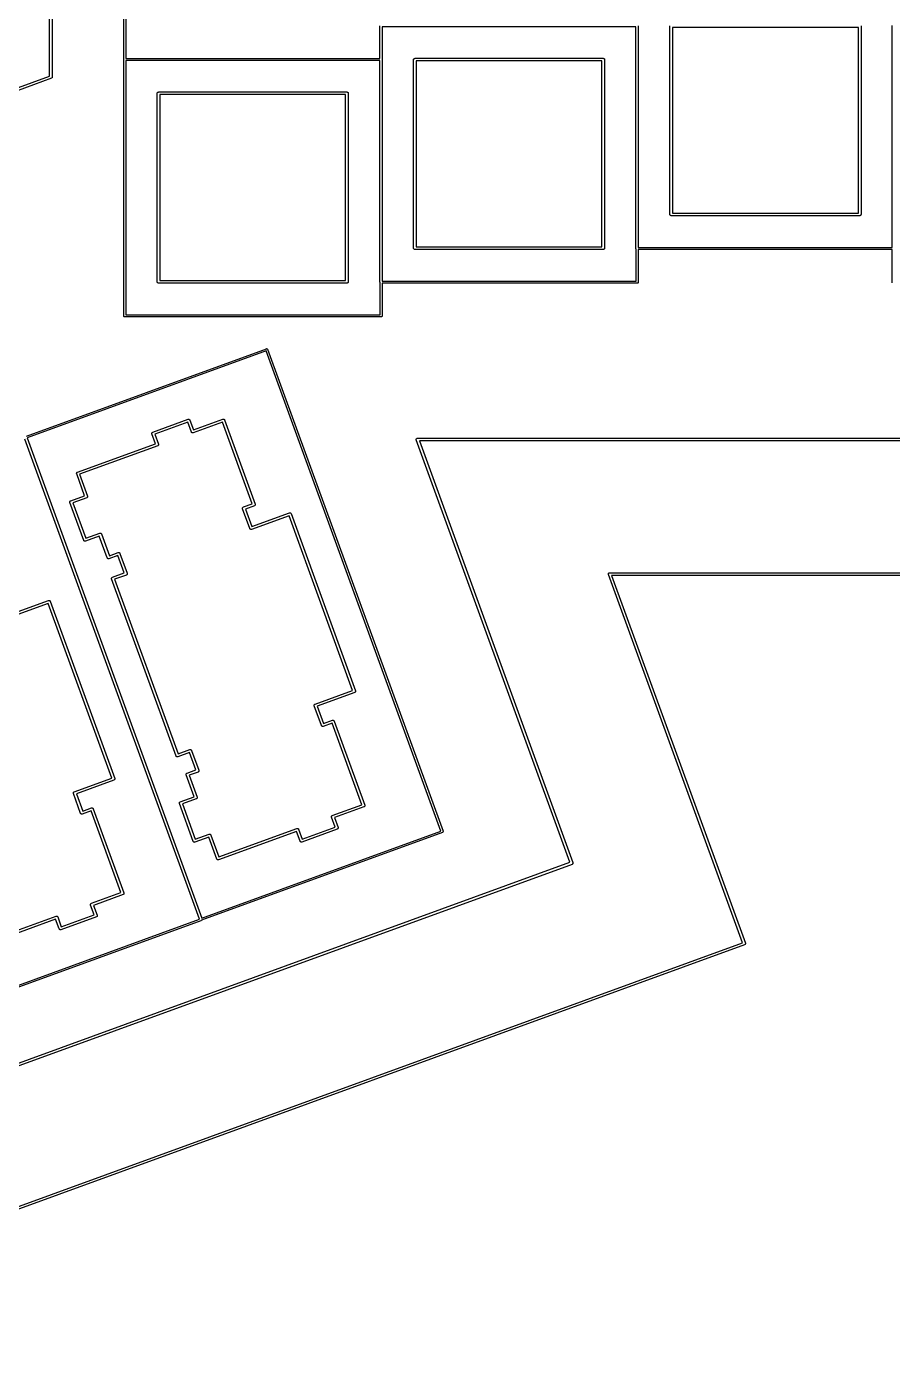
# Model space of a CAD drawing. Extents: x -216 to 296, y -238 to -44.
# Drawn here: x 128.8 to 193.1, y -238.1 to -138.8 of the extents above; entities that cross this region are included whole.
import ezdxf

# ---------------------------------------------------------------- set-up
doc = ezdxf.new("R2010")
doc.units = 0
doc.layers.add('BLACK', color=7, linetype='CONTINUOUS')

msp = doc.modelspace()

# ---------------------------------------------------------------- linework, layer by layer
at = {"layer": 'BLACK', "linetype": 'CONTINUOUS'}
for p, q in [((130.51, -142.454), (130.51, -54.53)), ((130.71, -54.63), (130.71, -142.524)), ((136.02, -141.215), (136.02, -122.165)), ((136.17, -122.24), (136.17, -141.14)), ((155.06, -141.14), (155.06, -138.715)), ((155.22, -138.79), (155.22, -141.215)), ((174.08, -138.79), (155.22, -138.79)), ((174.08, -155.255), (174.08, -138.79)), ((174.26, -138.715), (174.26, -155.18)), ((176.61, -152.73), (176.61, -138.73)), ((176.81, -138.83), (176.81, -152.63)), ((190.61, -138.83), (176.81, -138.83)), ((190.61, -152.63), (190.61, -138.83)), ((190.81, -138.73), (190.81, -152.73)), ((193.12, -155.18), (193.12, -138.705)), ((136.02, -160.265), (136.02, -141.215)), ((136.17, -141.14), (155.06, -141.14)), ((136.17, -141.29), (136.17, -160.19)), ((155.06, -141.29), (136.17, -141.29)), ((155.06, -157.765), (155.06, -141.29)), ((155.22, -141.215), (155.22, -157.69)), ((157.56, -141.23), (157.565, -141.215)), ((157.56, -155.23), (157.56, -141.23)), ((157.565, -141.199), (157.574, -141.186)), ((157.565, -141.215), (157.565, -141.199)), ((157.574, -141.186), (157.579, -141.171)), ((157.579, -141.171), (157.592, -141.162)), ((157.592, -141.162), (157.601, -141.149)), ((157.601, -141.149), (157.616, -141.144)), ((157.616, -141.144), (157.629, -141.135)), ((157.629, -141.135), (157.645, -141.135)), ((157.645, -141.135), (157.66, -141.13)), ((157.66, -141.13), (171.66, -141.13)), ((157.76, -141.33), (157.76, -155.13)), ((171.56, -141.33), (157.76, -141.33)), ((171.56, -155.13), (171.56, -141.33)), ((171.66, -141.13), (171.675, -141.135)), ((171.675, -141.135), (171.691, -141.135)), ((171.691, -141.135), (171.704, -141.144)), ((171.704, -141.144), (171.719, -141.149)), ((171.719, -141.149), (171.728, -141.162)), ((171.728, -141.162), (171.741, -141.171)), ((171.741, -141.171), (171.746, -141.186)), ((171.746, -141.186), (171.755, -141.199)), ((171.755, -141.199), (171.755, -141.215)), ((171.755, -141.215), (171.76, -141.23)), ((171.76, -141.23), (171.76, -155.23)), ((79.1881, -161.134), (130.51, -142.454)), ((130.644, -142.618), (79.3507, -161.287)), ((130.667, -142.6), (130.644, -142.618)), ((130.691, -142.583), (130.667, -142.6)), ((130.693, -142.58), (130.691, -142.581)), ((130.691, -142.581), (130.691, -142.583)), ((130.701, -142.552), (130.693, -142.58)), ((130.71, -142.524), (130.701, -142.552)), ((138.51, -143.73), (138.515, -143.715)), ((138.51, -157.73), (138.51, -143.73)), ((138.515, -143.699), (138.524, -143.686)), ((138.515, -143.715), (138.515, -143.699)), ((138.524, -143.686), (138.529, -143.671)), ((138.529, -143.671), (138.542, -143.662)), ((138.542, -143.662), (138.551, -143.649)), ((138.551, -143.649), (138.566, -143.644)), ((138.566, -143.644), (138.579, -143.635)), ((138.579, -143.635), (138.595, -143.635)), ((138.595, -143.635), (138.61, -143.63)), ((138.61, -143.63), (152.61, -143.63)), ((138.71, -143.83), (138.71, -157.63)), ((152.51, -143.83), (138.71, -143.83)), ((152.51, -157.63), (152.51, -143.83)), ((152.61, -143.63), (152.625, -143.635)), ((152.625, -143.635), (152.641, -143.635)), ((152.641, -143.635), (152.654, -143.644)), ((152.654, -143.644), (152.669, -143.649)), ((152.669, -143.649), (152.678, -143.662)), ((152.678, -143.662), (152.691, -143.671)), ((152.691, -143.671), (152.696, -143.686)), ((152.696, -143.686), (152.705, -143.699)), ((152.705, -143.699), (152.705, -143.715)), ((152.705, -143.715), (152.71, -143.73)), ((152.71, -143.73), (152.71, -157.73)), ((176.615, -152.745), (176.61, -152.73)), ((176.615, -152.761), (176.615, -152.745)), ((176.624, -152.774), (176.615, -152.761)), ((176.629, -152.789), (176.624, -152.774)), ((176.642, -152.798), (176.629, -152.789)), ((176.651, -152.811), (176.642, -152.798)), ((176.666, -152.816), (176.651, -152.811)), ((176.679, -152.825), (176.666, -152.816)), ((176.695, -152.825), (176.679, -152.825)), ((176.71, -152.83), (176.695, -152.825)), ((190.71, -152.83), (176.71, -152.83)), ((176.81, -152.63), (190.61, -152.63)), ((190.725, -152.825), (190.71, -152.83)), ((190.741, -152.825), (190.725, -152.825)), ((190.754, -152.816), (190.741, -152.825)), ((190.769, -152.811), (190.754, -152.816)), ((190.778, -152.798), (190.769, -152.811)), ((190.791, -152.789), (190.778, -152.798)), ((190.796, -152.774), (190.791, -152.789)), ((190.805, -152.761), (190.796, -152.774)), ((190.81, -152.73), (190.805, -152.745)), ((190.805, -152.745), (190.805, -152.761)), ((157.565, -155.245), (157.56, -155.23)), ((157.565, -155.261), (157.565, -155.245)), ((157.574, -155.274), (157.565, -155.261)), ((157.579, -155.289), (157.574, -155.274)), ((157.592, -155.298), (157.579, -155.289)), ((157.601, -155.311), (157.592, -155.298)), ((157.616, -155.316), (157.601, -155.311)), ((157.629, -155.325), (157.616, -155.316)), ((157.645, -155.325), (157.629, -155.325)), ((157.66, -155.33), (157.645, -155.325)), ((171.66, -155.33), (157.66, -155.33)), ((157.76, -155.13), (171.56, -155.13)), ((171.675, -155.325), (171.66, -155.33)), ((171.691, -155.325), (171.675, -155.325)), ((171.704, -155.316), (171.691, -155.325)), ((171.719, -155.311), (171.704, -155.316)), ((171.728, -155.298), (171.719, -155.311)), ((171.741, -155.289), (171.728, -155.298)), ((171.746, -155.274), (171.741, -155.289)), ((171.755, -155.261), (171.746, -155.274)), ((171.76, -155.23), (171.755, -155.245)), ((171.755, -155.245), (171.755, -155.261)), ((174.087, -155.273), (174.08, -155.255)), ((174.09, -155.292), (174.087, -155.273)), ((174.095, -155.297), (174.09, -155.292)), ((174.098, -155.303), (174.095, -155.297)), ((174.11, -155.31), (174.098, -155.303)), ((174.11, -157.69), (174.11, -155.31)), ((174.26, -155.18), (193.12, -155.18)), ((193.12, -155.33), (174.26, -155.33)), ((174.26, -155.33), (174.26, -157.765)), ((193.12, -157.755), (193.12, -155.33)), ((138.515, -157.745), (138.51, -157.73)), ((138.515, -157.761), (138.515, -157.745)), ((138.524, -157.774), (138.515, -157.761)), ((138.529, -157.789), (138.524, -157.774)), ((138.542, -157.798), (138.529, -157.789)), ((138.551, -157.811), (138.542, -157.798)), ((138.566, -157.816), (138.551, -157.811)), ((138.579, -157.825), (138.566, -157.816)), ((138.595, -157.825), (138.579, -157.825)), ((138.61, -157.83), (138.595, -157.825)), ((152.61, -157.83), (138.61, -157.83)), ((138.71, -157.63), (152.51, -157.63)), ((152.625, -157.825), (152.61, -157.83)), ((152.641, -157.825), (152.625, -157.825)), ((152.654, -157.816), (152.641, -157.825)), ((152.669, -157.811), (152.654, -157.816)), ((152.678, -157.798), (152.669, -157.811)), ((152.691, -157.789), (152.678, -157.798)), ((152.696, -157.774), (152.691, -157.789)), ((152.705, -157.761), (152.696, -157.774)), ((152.71, -157.73), (152.705, -157.745)), ((152.705, -157.745), (152.705, -157.761)), ((155.067, -157.783), (155.06, -157.765)), ((155.07, -157.802), (155.067, -157.783)), ((155.07, -160.19), (155.07, -157.802)), ((155.22, -157.69), (174.11, -157.69)), ((174.185, -157.84), (155.22, -157.84)), ((155.22, -157.84), (155.22, -160.265)), ((174.203, -157.833), (174.185, -157.84)), ((174.222, -157.83), (174.203, -157.833)), ((174.227, -157.825), (174.222, -157.83)), ((174.233, -157.822), (174.227, -157.825)), ((174.243, -157.806), (174.233, -157.822)), ((174.255, -157.791), (174.243, -157.806)), ((174.257, -157.781), (174.255, -157.791)), ((174.259, -157.778), (174.257, -157.781)), ((174.26, -157.765), (174.258, -157.775)), ((174.258, -157.775), (174.259, -157.778)), ((193.127, -157.773), (193.12, -157.755)), ((193.13, -157.792), (193.127, -157.773)), ((193.135, -157.797), (193.13, -157.792)), ((136.027, -160.283), (136.02, -160.265)), ((136.03, -160.302), (136.027, -160.283)), ((136.035, -160.307), (136.03, -160.302)), ((136.038, -160.313), (136.035, -160.307)), ((136.054, -160.323), (136.038, -160.313)), ((136.069, -160.335), (136.054, -160.323)), ((136.079, -160.337), (136.069, -160.335)), ((136.082, -160.339), (136.079, -160.337)), ((136.085, -160.338), (136.082, -160.339)), ((136.095, -160.34), (136.085, -160.338)), ((155.145, -160.34), (136.095, -160.34)), ((136.17, -160.19), (155.07, -160.19)), ((155.163, -160.333), (155.145, -160.34)), ((155.183, -160.33), (155.163, -160.333)), ((155.187, -160.325), (155.183, -160.33)), ((155.193, -160.322), (155.187, -160.325)), ((155.203, -160.306), (155.193, -160.322)), ((155.215, -160.291), (155.203, -160.306)), ((155.217, -160.281), (155.215, -160.291)), ((155.219, -160.278), (155.217, -160.281)), ((155.22, -160.265), (155.218, -160.275)), ((155.218, -160.275), (155.219, -160.278)), ((128.787, -169.191), (146.619, -162.701)), ((146.619, -162.701), (146.629, -162.699)), ((146.629, -162.699), (146.632, -162.697)), ((146.632, -162.697), (146.635, -162.698)), ((146.635, -162.698), (146.645, -162.696)), ((146.645, -162.696), (146.663, -162.703)), ((146.663, -162.703), (146.683, -162.706)), ((146.683, -162.706), (146.687, -162.711)), ((146.687, -162.711), (146.693, -162.714)), ((146.693, -162.714), (146.703, -162.731)), ((146.703, -162.731), (146.716, -162.745)), ((146.716, -162.745), (159.747, -198.548)), ((146.6, -162.867), (128.84, -169.331)), ((159.58, -198.529), (146.6, -162.867)), ((138.177, -168.902), (140.808, -167.944)), ((140.783, -168.166), (138.339, -169.056)), ((141.048, -168.895), (140.783, -168.166)), ((140.808, -167.944), (140.824, -167.944)), ((140.824, -167.944), (140.839, -167.938)), ((140.839, -167.938), (140.854, -167.943)), ((140.854, -167.943), (140.87, -167.942)), ((140.87, -167.942), (140.883, -167.951)), ((140.883, -167.951), (140.898, -167.955)), ((140.898, -167.955), (140.908, -167.968)), ((140.908, -167.968), (140.921, -167.977)), ((140.921, -167.977), (140.927, -167.992)), ((140.927, -167.992), (140.936, -168.004)), ((140.936, -168.004), (141.201, -168.732)), ((143.365, -168.158), (141.176, -168.954)), ((141.201, -168.732), (143.391, -167.935)), ((145.571, -174.219), (143.365, -168.158)), ((143.391, -167.935), (143.407, -167.935)), ((143.407, -167.935), (143.422, -167.929)), ((143.422, -167.929), (143.437, -167.934)), ((143.437, -167.934), (143.453, -167.933)), ((143.453, -167.933), (143.466, -167.942)), ((143.466, -167.942), (143.481, -167.946)), ((143.481, -167.946), (143.491, -167.959)), ((143.491, -167.959), (143.504, -167.968)), ((143.504, -167.968), (143.509, -167.983)), ((143.509, -167.983), (143.519, -167.995)), ((143.519, -167.995), (145.793, -174.244)), ((141.642, -205.075), (128.664, -169.416)), ((128.84, -169.331), (141.82, -204.993)), ((132.584, -171.869), (138.382, -169.758)), ((138.111, -168.999), (138.116, -168.984)), ((138.117, -169.014), (138.111, -168.999)), ((138.115, -168.968), (138.124, -168.955)), ((138.116, -168.984), (138.115, -168.968)), ((138.117, -169.03), (138.117, -169.014)), ((138.382, -169.758), (138.117, -169.03)), ((138.124, -168.955), (138.128, -168.94)), ((138.128, -168.94), (138.141, -168.93)), ((138.141, -168.93), (138.15, -168.917)), ((138.15, -168.917), (138.165, -168.912)), ((138.165, -168.912), (138.177, -168.902)), ((138.339, -169.056), (138.604, -169.784)), ((141.057, -168.907), (141.048, -168.895)), ((141.063, -168.922), (141.057, -168.907)), ((141.076, -168.931), (141.063, -168.922)), ((141.086, -168.943), (141.076, -168.931)), ((141.101, -168.948), (141.086, -168.943)), ((141.114, -168.957), (141.101, -168.948)), ((141.13, -168.956), (141.114, -168.957)), ((141.145, -168.96), (141.13, -168.956)), ((141.16, -168.955), (141.145, -168.96)), ((141.176, -168.954), (141.16, -168.955)), ((157.754, -169.414), (157.755, -169.412)), ((157.755, -169.443), (157.754, -169.414)), ((157.755, -169.411), (157.772, -169.387)), ((157.755, -169.412), (157.755, -169.411)), ((157.755, -169.472), (157.755, -169.443)), ((157.756, -169.474), (157.755, -169.472)), ((157.756, -169.476), (157.756, -169.474)), ((169.176, -200.851), (157.756, -169.476)), ((157.772, -169.387), (157.789, -169.363)), ((157.789, -169.363), (157.79, -169.362)), ((157.79, -169.362), (157.791, -169.361)), ((157.791, -169.361), (157.819, -169.351)), ((157.819, -169.351), (157.847, -169.341)), ((157.847, -169.341), (157.849, -169.342)), ((157.849, -169.342), (157.85, -169.341)), ((157.85, -169.341), (285.385, -169.341)), ((285.485, -169.541), (157.993, -169.541)), ((157.993, -169.541), (169.398, -200.877)), ((138.545, -169.912), (132.747, -172.022)), ((138.557, -169.902), (138.545, -169.912)), ((138.572, -169.897), (138.557, -169.902)), ((138.581, -169.884), (138.572, -169.897)), ((138.593, -169.874), (138.581, -169.884)), ((138.598, -169.859), (138.593, -169.874)), ((138.607, -169.846), (138.598, -169.859)), ((138.604, -169.784), (138.605, -169.8)), ((138.605, -169.8), (138.61, -169.815)), ((138.61, -169.815), (138.606, -169.83)), ((138.606, -169.83), (138.607, -169.846)), ((132.519, -171.966), (132.523, -171.951)), ((132.524, -171.981), (132.519, -171.966)), ((132.522, -171.935), (132.531, -171.922)), ((132.523, -171.951), (132.522, -171.935)), ((132.525, -171.997), (132.524, -171.981)), ((133.115, -173.618), (132.525, -171.997)), ((132.531, -171.922), (132.536, -171.907)), ((132.536, -171.907), (132.548, -171.897)), ((132.548, -171.897), (132.557, -171.884)), ((132.557, -171.884), (132.572, -171.878)), ((132.572, -171.878), (132.584, -171.869)), ((132.747, -172.022), (133.337, -173.643)), ((132.081, -173.994), (133.115, -173.618)), ((133.326, -173.733), (133.313, -173.743)), ((133.33, -173.718), (133.326, -173.733)), ((133.339, -173.705), (133.33, -173.718)), ((133.337, -173.643), (133.337, -173.659)), ((133.337, -173.659), (133.343, -173.674)), ((133.343, -173.674), (133.338, -173.689)), ((133.338, -173.689), (133.339, -173.705)), ((132.015, -174.091), (132.02, -174.076)), ((132.021, -174.106), (132.015, -174.091)), ((132.019, -174.06), (132.028, -174.047)), ((132.02, -174.076), (132.019, -174.06)), ((132.021, -174.122), (132.021, -174.106)), ((133.047, -176.941), (132.021, -174.122)), ((132.028, -174.047), (132.032, -174.032)), ((132.032, -174.032), (132.045, -174.022)), ((132.045, -174.022), (132.054, -174.009)), ((132.054, -174.009), (132.068, -174.004)), ((132.068, -174.004), (132.081, -173.994)), ((133.277, -173.772), (132.243, -174.148)), ((132.243, -174.148), (133.201, -176.779)), ((133.289, -173.762), (133.277, -173.772)), ((133.304, -173.756), (133.289, -173.762)), ((133.313, -173.743), (133.304, -173.756)), ((144.848, -174.555), (144.852, -174.54)), ((144.853, -174.57), (144.848, -174.555)), ((144.852, -174.524), (144.86, -174.511)), ((144.852, -174.54), (144.852, -174.524)), ((144.854, -174.586), (144.853, -174.57)), ((145.392, -176.066), (144.854, -174.586)), ((144.86, -174.511), (144.865, -174.496)), ((144.865, -174.496), (144.877, -174.486)), ((144.877, -174.486), (144.886, -174.473)), ((144.886, -174.473), (144.901, -174.468)), ((144.901, -174.468), (144.914, -174.458)), ((144.914, -174.458), (145.571, -174.219)), ((145.734, -174.372), (145.076, -174.612)), ((145.076, -174.612), (145.546, -175.904)), ((145.746, -174.363), (145.734, -174.372)), ((145.761, -174.357), (145.746, -174.363)), ((145.77, -174.344), (145.761, -174.357)), ((145.782, -174.334), (145.77, -174.344)), ((145.787, -174.319), (145.782, -174.334)), ((145.796, -174.306), (145.787, -174.319)), ((145.793, -174.244), (145.794, -174.26)), ((145.794, -174.26), (145.799, -174.275)), ((145.799, -174.275), (145.795, -174.29)), ((145.795, -174.29), (145.796, -174.306)), ((148.312, -175.11), (145.521, -176.126)), ((145.546, -175.904), (148.337, -174.888)), ((153.031, -188.078), (148.312, -175.11)), ((148.337, -174.888), (148.353, -174.887)), ((148.353, -174.887), (148.368, -174.882)), ((148.368, -174.882), (148.383, -174.886)), ((148.383, -174.886), (148.399, -174.886)), ((148.399, -174.886), (148.412, -174.895)), ((148.412, -174.895), (148.427, -174.899)), ((148.427, -174.899), (148.437, -174.912)), ((148.437, -174.912), (148.45, -174.92)), ((148.45, -174.92), (148.456, -174.935)), ((148.456, -174.935), (148.465, -174.948)), ((148.465, -174.948), (153.254, -188.103)), ((134.209, -176.625), (133.175, -177.001)), ((133.201, -176.779), (134.235, -176.403)), ((134.799, -178.246), (134.209, -176.625)), ((134.235, -176.403), (134.25, -176.402)), ((134.25, -176.402), (134.265, -176.397)), ((134.265, -176.397), (134.281, -176.401)), ((134.281, -176.401), (134.296, -176.4)), ((134.296, -176.4), (134.31, -176.409)), ((134.31, -176.409), (134.325, -176.414)), ((134.325, -176.414), (134.335, -176.426)), ((134.335, -176.426), (134.348, -176.435)), ((134.348, -176.435), (134.353, -176.45)), ((134.353, -176.45), (134.363, -176.462)), ((134.363, -176.462), (134.953, -178.083)), ((145.402, -176.079), (145.392, -176.066)), ((145.408, -176.094), (145.402, -176.079)), ((145.421, -176.102), (145.408, -176.094)), ((145.431, -176.115), (145.421, -176.102)), ((145.446, -176.119), (145.431, -176.115)), ((145.459, -176.128), (145.446, -176.119)), ((145.475, -176.128), (145.459, -176.128)), ((145.49, -176.132), (145.475, -176.128)), ((145.505, -176.126), (145.49, -176.132)), ((145.521, -176.126), (145.505, -176.126)), ((133.057, -176.954), (133.047, -176.941)), ((133.062, -176.969), (133.057, -176.954)), ((133.076, -176.977), (133.062, -176.969)), ((133.085, -176.99), (133.076, -176.977)), ((133.101, -176.994), (133.085, -176.99)), ((133.114, -177.003), (133.101, -176.994)), ((133.129, -177.003), (133.114, -177.003)), ((133.145, -177.007), (133.129, -177.003)), ((133.16, -177.002), (133.145, -177.007)), ((133.175, -177.001), (133.16, -177.002)), ((134.809, -178.258), (134.799, -178.246)), ((134.814, -178.273), (134.809, -178.258)), ((134.827, -178.282), (134.814, -178.273)), ((134.837, -178.294), (134.827, -178.282)), ((134.852, -178.299), (134.837, -178.294)), ((134.865, -178.308), (134.852, -178.299)), ((134.881, -178.307), (134.865, -178.308)), ((134.897, -178.311), (134.881, -178.307)), ((134.911, -178.306), (134.897, -178.311)), ((134.927, -178.306), (134.911, -178.306)), ((135.585, -178.066), (134.927, -178.306)), ((134.953, -178.083), (135.611, -177.844)), ((136.055, -179.358), (135.585, -178.066)), ((135.611, -177.844), (135.626, -177.843)), ((135.626, -177.843), (135.641, -177.838)), ((135.641, -177.838), (135.657, -177.842)), ((135.657, -177.842), (135.672, -177.842)), ((135.672, -177.842), (135.685, -177.851)), ((135.685, -177.851), (135.701, -177.855)), ((135.701, -177.855), (135.71, -177.868)), ((135.71, -177.868), (135.724, -177.876)), ((135.724, -177.876), (135.729, -177.891)), ((135.729, -177.891), (135.739, -177.904)), ((135.739, -177.904), (136.277, -179.384)), ((135.145, -179.705), (135.154, -179.691)), ((135.154, -179.691), (135.169, -179.686)), ((135.169, -179.686), (135.181, -179.676)), ((135.181, -179.676), (136.055, -179.358)), ((136.218, -179.512), (135.344, -179.83)), ((136.23, -179.502), (136.218, -179.512)), ((136.245, -179.497), (136.23, -179.502)), ((136.254, -179.484), (136.245, -179.497)), ((136.266, -179.474), (136.254, -179.484)), ((136.271, -179.459), (136.266, -179.474)), ((136.28, -179.446), (136.271, -179.459)), ((136.277, -179.384), (136.278, -179.4)), ((136.278, -179.4), (136.283, -179.414)), ((136.283, -179.414), (136.279, -179.43)), ((136.279, -179.43), (136.28, -179.446)), ((172.036, -179.414), (172.037, -179.412)), ((172.037, -179.443), (172.036, -179.414)), ((172.037, -179.411), (172.054, -179.387)), ((172.037, -179.412), (172.037, -179.411)), ((172.037, -179.472), (172.037, -179.443)), ((172.038, -179.474), (172.037, -179.472)), ((172.038, -179.476), (172.038, -179.474)), ((181.993, -206.828), (172.038, -179.476)), ((172.054, -179.387), (172.07, -179.363)), ((172.07, -179.363), (172.072, -179.362)), ((172.072, -179.362), (172.073, -179.361)), ((172.073, -179.361), (172.101, -179.351)), ((172.101, -179.351), (172.128, -179.341)), ((172.128, -179.341), (172.13, -179.342)), ((172.13, -179.342), (172.132, -179.341)), ((172.132, -179.341), (295.385, -179.341)), ((295.485, -179.541), (172.275, -179.541)), ((172.275, -179.541), (182.215, -206.854)), ((135.116, -179.774), (135.12, -179.758)), ((135.121, -179.789), (135.116, -179.774)), ((135.119, -179.743), (135.128, -179.73)), ((135.12, -179.758), (135.119, -179.743)), ((135.122, -179.804), (135.121, -179.789)), ((139.91, -192.96), (135.122, -179.804)), ((135.128, -179.73), (135.133, -179.714)), ((135.133, -179.714), (135.145, -179.705)), ((135.344, -179.83), (140.064, -192.798)), ((130.41, -181.626), (127.619, -182.641)), ((127.645, -182.419), (130.436, -181.403)), ((135.13, -194.593), (130.41, -181.626)), ((130.436, -181.403), (130.452, -181.403)), ((130.452, -181.403), (130.467, -181.397)), ((130.467, -181.397), (130.482, -181.402)), ((130.482, -181.402), (130.498, -181.401)), ((130.498, -181.401), (130.511, -181.41)), ((130.511, -181.41), (130.526, -181.415)), ((130.526, -181.415), (130.536, -181.427)), ((130.536, -181.427), (130.549, -181.436)), ((130.549, -181.436), (130.554, -181.451)), ((130.554, -181.451), (130.564, -181.463)), ((130.564, -181.463), (135.352, -194.619)), ((150.241, -189.094), (153.031, -188.078)), ((153.194, -188.232), (150.403, -189.247)), ((153.206, -188.222), (153.194, -188.232)), ((153.221, -188.216), (153.206, -188.222)), ((153.23, -188.203), (153.221, -188.216)), ((153.242, -188.194), (153.23, -188.203)), ((153.247, -188.178), (153.242, -188.194)), ((153.256, -188.165), (153.247, -188.178)), ((153.254, -188.103), (153.254, -188.119)), ((153.254, -188.119), (153.26, -188.134)), ((153.26, -188.134), (153.255, -188.149)), ((153.255, -188.149), (153.256, -188.165)), ((150.175, -189.191), (150.179, -189.176)), ((150.18, -189.206), (150.175, -189.191)), ((150.179, -189.16), (150.187, -189.147)), ((150.179, -189.176), (150.179, -189.16)), ((150.181, -189.222), (150.18, -189.206)), ((150.719, -190.702), (150.181, -189.222)), ((150.187, -189.147), (150.192, -189.132)), ((150.192, -189.132), (150.204, -189.122)), ((150.204, -189.122), (150.213, -189.109)), ((150.213, -189.109), (150.228, -189.103)), ((150.228, -189.103), (150.241, -189.094)), ((150.403, -189.247), (150.873, -190.539)), ((151.505, -190.522), (150.848, -190.762)), ((150.873, -190.539), (151.531, -190.3)), ((153.711, -196.583), (151.505, -190.522)), ((151.531, -190.3), (151.547, -190.3)), ((151.547, -190.3), (151.562, -190.294)), ((151.562, -190.294), (151.577, -190.298)), ((151.577, -190.298), (151.593, -190.298)), ((151.593, -190.298), (151.606, -190.307)), ((151.606, -190.307), (151.621, -190.311)), ((151.621, -190.311), (151.631, -190.324)), ((151.631, -190.324), (151.644, -190.332)), ((151.644, -190.332), (151.649, -190.347)), ((151.649, -190.347), (151.659, -190.36)), ((151.659, -190.36), (153.934, -196.609)), ((150.729, -190.714), (150.719, -190.702)), ((150.735, -190.729), (150.729, -190.714)), ((150.748, -190.738), (150.735, -190.729)), ((150.757, -190.751), (150.748, -190.738)), ((150.773, -190.755), (150.757, -190.751)), ((150.786, -190.764), (150.773, -190.755)), ((150.802, -190.763), (150.786, -190.764)), ((150.817, -190.768), (150.802, -190.763)), ((150.832, -190.762), (150.817, -190.768)), ((150.848, -190.762), (150.832, -190.762)), ((140.064, -192.798), (140.938, -192.48)), ((140.938, -192.48), (140.953, -192.479)), ((140.953, -192.479), (140.968, -192.474)), ((140.968, -192.474), (140.983, -192.478)), ((140.983, -192.478), (140.999, -192.478)), ((140.999, -192.478), (141.012, -192.486)), ((141.012, -192.486), (141.028, -192.491)), ((141.028, -192.491), (141.037, -192.503)), ((141.037, -192.503), (141.051, -192.512)), ((141.051, -192.512), (141.056, -192.527)), ((141.056, -192.527), (141.066, -192.539)), ((141.066, -192.539), (141.604, -194.019)), ((139.92, -192.973), (139.91, -192.96)), ((139.925, -192.987), (139.92, -192.973)), ((139.938, -192.996), (139.925, -192.987)), ((139.948, -193.009), (139.938, -192.996)), ((139.963, -193.013), (139.948, -193.009)), ((139.976, -193.022), (139.963, -193.013)), ((139.992, -193.022), (139.976, -193.022)), ((140.007, -193.026), (139.992, -193.022)), ((140.022, -193.02), (140.007, -193.026)), ((140.038, -193.02), (140.022, -193.02)), ((140.912, -192.702), (140.038, -193.02)), ((141.382, -193.994), (140.912, -192.702)), ((140.659, -194.331), (140.663, -194.316)), ((140.664, -194.346), (140.659, -194.331)), ((140.663, -194.3), (140.671, -194.287)), ((140.663, -194.316), (140.663, -194.3)), ((140.665, -194.361), (140.664, -194.346)), ((141.255, -195.982), (140.665, -194.361)), ((140.671, -194.287), (140.676, -194.271)), ((140.676, -194.271), (140.688, -194.262)), ((140.688, -194.262), (140.697, -194.248)), ((140.697, -194.248), (140.712, -194.243)), ((140.712, -194.243), (140.724, -194.233)), ((140.724, -194.233), (141.382, -193.994)), ((141.545, -194.148), (140.887, -194.387)), ((140.887, -194.387), (141.477, -196.008)), ((141.557, -194.138), (141.545, -194.148)), ((141.572, -194.132), (141.557, -194.138)), ((141.581, -194.119), (141.572, -194.132)), ((141.593, -194.11), (141.581, -194.119)), ((141.598, -194.094), (141.593, -194.11)), ((141.607, -194.081), (141.598, -194.094)), ((141.604, -194.019), (141.605, -194.035)), ((141.605, -194.035), (141.61, -194.05)), ((141.61, -194.05), (141.606, -194.065)), ((141.606, -194.065), (141.607, -194.081)), ((132.339, -195.609), (135.13, -194.593)), ((135.293, -194.747), (132.502, -195.763)), ((135.305, -194.737), (135.293, -194.747)), ((135.32, -194.732), (135.305, -194.737)), ((135.329, -194.719), (135.32, -194.732)), ((135.341, -194.709), (135.329, -194.719)), ((135.346, -194.694), (135.341, -194.709)), ((135.355, -194.681), (135.346, -194.694)), ((135.352, -194.619), (135.353, -194.635)), ((135.353, -194.635), (135.358, -194.65)), ((135.358, -194.65), (135.354, -194.665)), ((135.354, -194.665), (135.355, -194.681)), ((132.274, -195.707), (132.278, -195.691)), ((132.279, -195.722), (132.274, -195.707)), ((132.277, -195.676), (132.286, -195.662)), ((132.278, -195.691), (132.277, -195.676)), ((132.28, -195.737), (132.279, -195.722)), ((132.818, -197.217), (132.28, -195.737)), ((132.286, -195.662), (132.291, -195.647)), ((132.291, -195.647), (132.303, -195.637)), ((132.303, -195.637), (132.312, -195.624)), ((132.312, -195.624), (132.327, -195.619)), ((132.327, -195.619), (132.339, -195.609)), ((132.502, -195.763), (132.972, -197.055)), ((140.155, -196.456), (140.16, -196.441)), ((140.161, -196.471), (140.155, -196.456)), ((140.159, -196.425), (140.168, -196.412)), ((140.16, -196.441), (140.159, -196.425)), ((140.161, -196.487), (140.161, -196.471)), ((141.187, -199.306), (140.161, -196.487)), ((140.168, -196.412), (140.172, -196.397)), ((140.172, -196.397), (140.185, -196.387)), ((140.185, -196.387), (140.194, -196.374)), ((140.194, -196.374), (140.209, -196.368)), ((140.209, -196.368), (140.221, -196.359)), ((140.221, -196.359), (141.255, -195.982)), ((141.417, -196.136), (140.383, -196.512)), ((140.383, -196.512), (141.341, -199.144)), ((141.43, -196.126), (141.417, -196.136)), ((141.444, -196.121), (141.43, -196.126)), ((141.453, -196.108), (141.444, -196.121)), ((141.466, -196.098), (141.453, -196.108)), ((141.47, -196.083), (141.466, -196.098)), ((141.479, -196.07), (141.47, -196.083)), ((141.477, -196.008), (141.477, -196.024)), ((141.477, -196.024), (141.483, -196.039)), ((141.483, -196.039), (141.478, -196.054)), ((141.478, -196.054), (141.479, -196.07)), ((132.828, -197.23), (132.818, -197.217)), ((132.833, -197.245), (132.828, -197.23)), ((132.847, -197.254), (132.833, -197.245)), ((132.856, -197.266), (132.847, -197.254)), ((132.872, -197.27), (132.856, -197.266)), ((132.885, -197.279), (132.872, -197.27)), ((132.901, -197.279), (132.885, -197.279)), ((132.916, -197.283), (132.901, -197.279)), ((132.931, -197.278), (132.916, -197.283)), ((132.946, -197.277), (132.931, -197.278)), ((133.604, -197.038), (132.946, -197.277)), ((132.972, -197.055), (133.63, -196.816)), ((135.81, -203.099), (133.604, -197.038)), ((133.63, -196.816), (133.646, -196.815)), ((133.646, -196.815), (133.661, -196.81)), ((133.661, -196.81), (133.676, -196.814)), ((133.676, -196.814), (133.692, -196.813)), ((133.692, -196.813), (133.705, -196.822)), ((133.705, -196.822), (133.72, -196.827)), ((133.72, -196.827), (133.73, -196.839)), ((133.73, -196.839), (133.743, -196.848)), ((133.743, -196.848), (133.748, -196.863)), ((133.748, -196.863), (133.758, -196.875)), ((133.758, -196.875), (136.032, -203.124)), ((151.456, -197.478), (151.461, -197.462)), ((151.462, -197.492), (151.456, -197.478)), ((151.46, -197.447), (151.469, -197.433)), ((151.461, -197.462), (151.46, -197.447)), ((151.462, -197.508), (151.462, -197.492)), ((151.727, -198.237), (151.462, -197.508)), ((151.469, -197.433), (151.473, -197.418)), ((151.473, -197.418), (151.486, -197.408)), ((151.486, -197.408), (151.495, -197.395)), ((151.495, -197.395), (151.509, -197.39)), ((151.509, -197.39), (151.522, -197.38)), ((151.522, -197.38), (153.711, -196.583)), ((153.874, -196.737), (151.684, -197.534)), ((151.684, -197.534), (151.949, -198.262)), ((153.886, -196.727), (153.874, -196.737)), ((153.901, -196.722), (153.886, -196.727)), ((153.91, -196.709), (153.901, -196.722)), ((153.922, -196.699), (153.91, -196.709)), ((153.927, -196.684), (153.922, -196.699)), ((153.936, -196.671), (153.927, -196.684)), ((153.934, -196.609), (153.934, -196.625)), ((153.934, -196.625), (153.94, -196.64)), ((153.94, -196.64), (153.935, -196.655)), ((153.935, -196.655), (153.936, -196.671)), ((141.82, -204.993), (159.58, -198.529)), ((143.093, -200.448), (148.891, -198.338)), ((148.891, -198.338), (148.907, -198.337)), ((148.907, -198.337), (148.922, -198.332)), ((148.922, -198.332), (148.937, -198.336)), ((148.937, -198.336), (148.953, -198.336)), ((148.953, -198.336), (148.966, -198.345)), ((148.966, -198.345), (148.981, -198.349)), ((148.981, -198.349), (148.991, -198.361)), ((148.991, -198.361), (149.004, -198.37)), ((149.004, -198.37), (149.009, -198.385)), ((149.009, -198.385), (149.019, -198.398)), ((149.019, -198.398), (149.284, -199.126)), ((151.89, -198.39), (149.258, -199.348)), ((149.284, -199.126), (151.727, -198.237)), ((151.902, -198.381), (151.89, -198.39)), ((151.917, -198.375), (151.902, -198.381)), ((151.926, -198.362), (151.917, -198.375)), ((151.938, -198.352), (151.926, -198.362)), ((151.943, -198.337), (151.938, -198.352)), ((151.952, -198.324), (151.943, -198.337)), ((151.949, -198.262), (151.95, -198.278)), ((151.95, -198.278), (151.955, -198.293)), ((151.955, -198.293), (151.951, -198.308)), ((151.951, -198.308), (151.952, -198.324)), ((159.747, -198.548), (159.748, -198.557)), ((159.748, -198.557), (159.75, -198.56)), ((141.197, -199.318), (141.187, -199.306)), ((141.203, -199.333), (141.197, -199.318)), ((141.216, -199.342), (141.203, -199.333)), ((141.225, -199.355), (141.216, -199.342)), ((141.241, -199.359), (141.225, -199.355)), ((141.254, -199.368), (141.241, -199.359)), ((141.27, -199.367), (141.254, -199.368)), ((141.285, -199.372), (141.27, -199.367)), ((141.3, -199.366), (141.285, -199.372)), ((141.316, -199.366), (141.3, -199.366)), ((142.349, -198.989), (141.316, -199.366)), ((141.341, -199.144), (142.375, -198.767)), ((159.702, -198.644), (141.801, -205.159)), ((142.939, -200.61), (142.349, -198.989)), ((142.375, -198.767), (142.391, -198.767)), ((142.391, -198.767), (142.405, -198.761)), ((142.405, -198.761), (142.421, -198.766)), ((142.421, -198.766), (142.436, -198.765)), ((142.436, -198.765), (142.45, -198.774)), ((142.45, -198.774), (142.465, -198.778)), ((142.465, -198.778), (142.475, -198.791)), ((142.475, -198.791), (142.488, -198.8)), ((142.488, -198.8), (142.493, -198.815)), ((142.493, -198.815), (142.503, -198.827)), ((142.503, -198.827), (143.093, -200.448)), ((148.865, -198.56), (143.067, -200.67)), ((149.13, -199.288), (148.865, -198.56)), ((149.14, -199.301), (149.13, -199.288)), ((149.145, -199.316), (149.14, -199.301)), ((149.159, -199.324), (149.145, -199.316)), ((149.168, -199.337), (149.159, -199.324)), ((149.184, -199.341), (149.168, -199.337)), ((149.197, -199.35), (149.184, -199.341)), ((149.213, -199.35), (149.197, -199.35)), ((149.228, -199.354), (149.213, -199.35)), ((149.243, -199.349), (149.228, -199.354)), ((149.258, -199.348), (149.243, -199.349)), ((159.717, -198.631), (159.702, -198.644)), ((159.734, -198.622), (159.717, -198.631)), ((159.736, -198.615), (159.734, -198.622)), ((159.741, -198.611), (159.736, -198.615)), ((159.744, -198.592), (159.741, -198.611)), ((159.751, -198.573), (159.744, -198.592)), ((159.75, -198.56), (159.749, -198.564)), ((159.749, -198.564), (159.751, -198.573)), ((169.338, -201.005), (102.712, -225.255)), ((102.737, -225.033), (169.176, -200.851)), ((142.949, -200.623), (142.939, -200.61)), ((142.954, -200.638), (142.949, -200.623)), ((142.967, -200.647), (142.954, -200.638)), ((142.977, -200.659), (142.967, -200.647)), ((142.992, -200.664), (142.977, -200.659)), ((143.006, -200.672), (142.992, -200.664)), ((143.021, -200.672), (143.006, -200.672)), ((143.037, -200.676), (143.021, -200.672)), ((143.051, -200.671), (143.037, -200.676)), ((143.067, -200.67), (143.051, -200.671)), ((169.351, -200.995), (169.338, -201.005)), ((169.366, -200.99), (169.351, -200.995)), ((169.375, -200.977), (169.366, -200.99)), ((169.387, -200.967), (169.375, -200.977)), ((169.392, -200.952), (169.387, -200.967)), ((169.4, -200.939), (169.392, -200.952)), ((169.398, -200.877), (169.399, -200.893)), ((169.399, -200.893), (169.404, -200.908)), ((169.404, -200.908), (169.4, -200.923)), ((169.4, -200.923), (169.4, -200.939)), ((133.621, -203.896), (135.81, -203.099)), ((135.973, -203.252), (133.783, -204.049)), ((135.985, -203.243), (135.973, -203.252)), ((136, -203.237), (135.985, -203.243)), ((136.009, -203.224), (136, -203.237)), ((136.021, -203.214), (136.009, -203.224)), ((136.026, -203.199), (136.021, -203.214)), ((136.035, -203.186), (136.026, -203.199)), ((136.032, -203.124), (136.033, -203.14)), ((136.033, -203.14), (136.038, -203.155)), ((136.038, -203.155), (136.034, -203.17)), ((136.034, -203.17), (136.035, -203.186)), ((133.555, -203.993), (133.559, -203.978)), ((133.56, -204.008), (133.555, -203.993)), ((133.559, -203.962), (133.568, -203.949)), ((133.559, -203.978), (133.559, -203.962)), ((133.561, -204.024), (133.56, -204.008)), ((133.826, -204.752), (133.561, -204.024)), ((133.568, -203.949), (133.572, -203.934)), ((133.572, -203.934), (133.585, -203.924)), ((133.585, -203.924), (133.593, -203.911)), ((133.593, -203.911), (133.608, -203.905)), ((133.608, -203.905), (133.621, -203.896)), ((133.783, -204.049), (134.048, -204.778)), ((123.882, -211.539), (141.642, -205.075)), ((141.764, -205.19), (123.894, -211.695)), ((130.964, -205.075), (125.166, -207.186)), ((125.192, -206.964), (130.99, -204.853)), ((131.229, -205.804), (130.964, -205.075)), ((130.99, -204.853), (131.005, -204.853)), ((131.005, -204.853), (131.02, -204.847)), ((131.02, -204.847), (131.036, -204.852)), ((131.036, -204.852), (131.051, -204.851)), ((131.051, -204.851), (131.065, -204.86)), ((131.065, -204.86), (131.08, -204.864)), ((131.08, -204.864), (131.09, -204.877)), ((131.09, -204.877), (131.103, -204.886)), ((131.103, -204.886), (131.108, -204.901)), ((131.108, -204.901), (131.118, -204.913)), ((131.118, -204.913), (131.383, -205.641)), ((133.988, -204.906), (131.357, -205.863)), ((131.383, -205.641), (133.826, -204.752)), ((134.001, -204.896), (133.988, -204.906)), ((134.016, -204.891), (134.001, -204.896)), ((134.025, -204.877), (134.016, -204.891)), ((134.037, -204.868), (134.025, -204.877)), ((134.042, -204.853), (134.037, -204.868)), ((134.05, -204.839), (134.042, -204.853)), ((134.048, -204.778), (134.049, -204.793)), ((134.049, -204.793), (134.054, -204.808)), ((134.054, -204.808), (134.05, -204.824)), ((134.05, -204.824), (134.05, -204.839)), ((141.779, -205.178), (141.764, -205.19)), ((141.796, -205.168), (141.779, -205.178)), ((141.798, -205.162), (141.796, -205.168)), ((141.801, -205.159), (141.798, -205.162)), ((131.239, -205.816), (131.229, -205.804)), ((131.244, -205.831), (131.239, -205.816)), ((131.257, -205.84), (131.244, -205.831)), ((131.267, -205.852), (131.257, -205.84)), ((131.282, -205.857), (131.267, -205.852)), ((131.296, -205.866), (131.282, -205.857)), ((131.311, -205.865), (131.296, -205.866)), ((131.327, -205.869), (131.311, -205.865)), ((131.341, -205.864), (131.327, -205.869)), ((131.357, -205.863), (131.341, -205.864)), ((182.156, -206.982), (96.7595, -238.064)), ((96.7848, -237.841), (181.993, -206.828)), ((182.168, -206.972), (182.156, -206.982)), ((182.183, -206.967), (182.168, -206.972)), ((182.192, -206.954), (182.183, -206.967)), ((182.204, -206.944), (182.192, -206.954)), ((182.209, -206.929), (182.204, -206.944)), ((182.218, -206.915), (182.209, -206.929)), ((182.215, -206.854), (182.216, -206.87)), ((182.216, -206.87), (182.221, -206.884)), ((182.221, -206.884), (182.217, -206.9)), ((182.217, -206.9), (182.218, -206.915))]:
    msp.add_line(p, q, dxfattribs=at)

doc.saveas('drawing.dxf')
